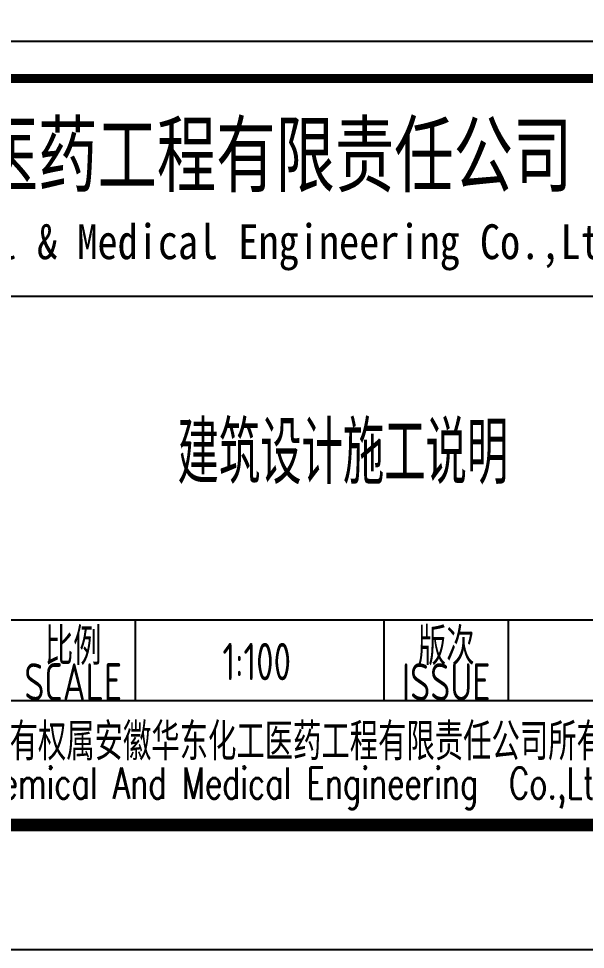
# Model space of a CAD drawing. Extents: x 4414382 to 4540065, y -615151 to -235742.
# Drawn here: x 4518623 to 4523182, y -359784 to -352303 of the extents above; entities that cross this region are included whole.
import ezdxf
from ezdxf.enums import TextEntityAlignment as Align

# ---------------------------------------------------------------- set-up
doc = ezdxf.new("R2010")
doc.units = 0
doc.header["$LTSCALE"] = 1000
doc.header["$MEASUREMENT"] = 0
doc.layers.get('0').update_dxf_attribs({"linetype": 'CONTINUOUS'})
doc.layers.add('PUB_TITLE', color=4, linetype='CONTINUOUS')
doc.layers.add('图层线', color=8, linetype='CONTINUOUS')
doc.styles.add('AHD', font='sceie.shx', dxfattribs={"width": 0.7, "bigfont": 'sceic.shx'})
doc.styles.add('ECEC_TQ', font='txt_l.shx', dxfattribs={"bigfont": 'hztxt_l.shx'})
doc.styles.add('sceie', font='sceie.shx', dxfattribs={"bigfont": 'sceic.shx'})
doc.styles.add('宋体', font='', dxfattribs={"width": 0.7})
doc.styles.get('宋体').set_extended_font_data('SimSun')

msp = doc.modelspace()

# ---------------------------------------------------------------- linework, layer by layer
for p, q in [((4513062.2, -354533.9), (4524062.2, -354533.9)), ((4518562.2, -357133.9), (4531062.2, -357133.9)), ((4519562.2, -357783.9), (4519562.2, -357133.9)), ((4521562.2, -357783.9), (4521562.2, -357133.9)), ((4522562.2, -357783.9), (4522562.2, -357133.9)), ((4513062.2, -357783.9), (4531062.2, -357783.9)), ((4513062.2, -358783.9), (4531062.2, -358783.9))]:
    msp.add_line(p, q)
at = {"const_width": 70}
msp.add_lwpolyline([(4531062.2, -352783.9), (4513062.2, -352783.9)], dxfattribs=at)
at = {"layer": 'PUB_TITLE'}
msp.add_lwpolyline([(4447962.2, -359783.9), (4532062.2, -359783.9), (4532062.2, -300383.9), (4447962.2, -300383.9)], close=True, dxfattribs=at)
at = {"layer": 'PUB_TITLE', "const_width": 100}
msp.add_lwpolyline([(4450462.2, -358783.9), (4531062.2, -358783.9), (4531062.2, -301383.9), (4450462.2, -301383.9)], close=True, dxfattribs=at)
at = {"layer": '图层线'}
msp.add_line((4450462.2, -352483.9), (4531062.2, -352483.9), dxfattribs=at)

# ---------------------------------------------------------------- texts
for s, height, style, width, p in [('安徽华东化工医药工程有限责任公司', 500, '宋体', 0.7, (4519257.1, -353383.9)), ('Anhui Huadong Chemical & Medical Engineering Co.,Ltd', 280, '宋体', 0.85, (4519257.1, -354133.9)), ('建筑设计施工说明', 500, 'AHD', 0.7, (4521231.1, -355767.9)), ('比例', 300, 'sceie', 0.8, (4519062.2, -357333.9)), ('版次', 300, 'sceie', 0.8, (4522062.2, -357333.9)), ('1:100', 300, 'sceie', 0.8, (4520538.1, -357470.8)), ('SCALE', 300, 'sceie', 0.8, (4519062.2, -357633.9)), ('ISSUE', 300, 'sceie', 0.8, (4522062.2, -357633.9)), ('本文件专有权属安徽华东化工医药工程有限责任公司所有,未经许可不得复制或转让给第三方', 300, 'sceie', 0.8, (4522233.3, -358132.8)), ('The proprietary right of this document belongs to Anhui Huadong Chemical And Medical Engineering  Co.,Ltd.  and any replication or transfer to the 3rd. side is forbidden without its permission. ', 250, 'ECEC_TQ', 0.72, (4522062.2, -358483.9))]:
    msp.add_text(s, height=height, dxfattribs=dict(style=style, width=width)).set_placement(p, align=Align.MIDDLE)

doc.saveas('drawing.dxf')
